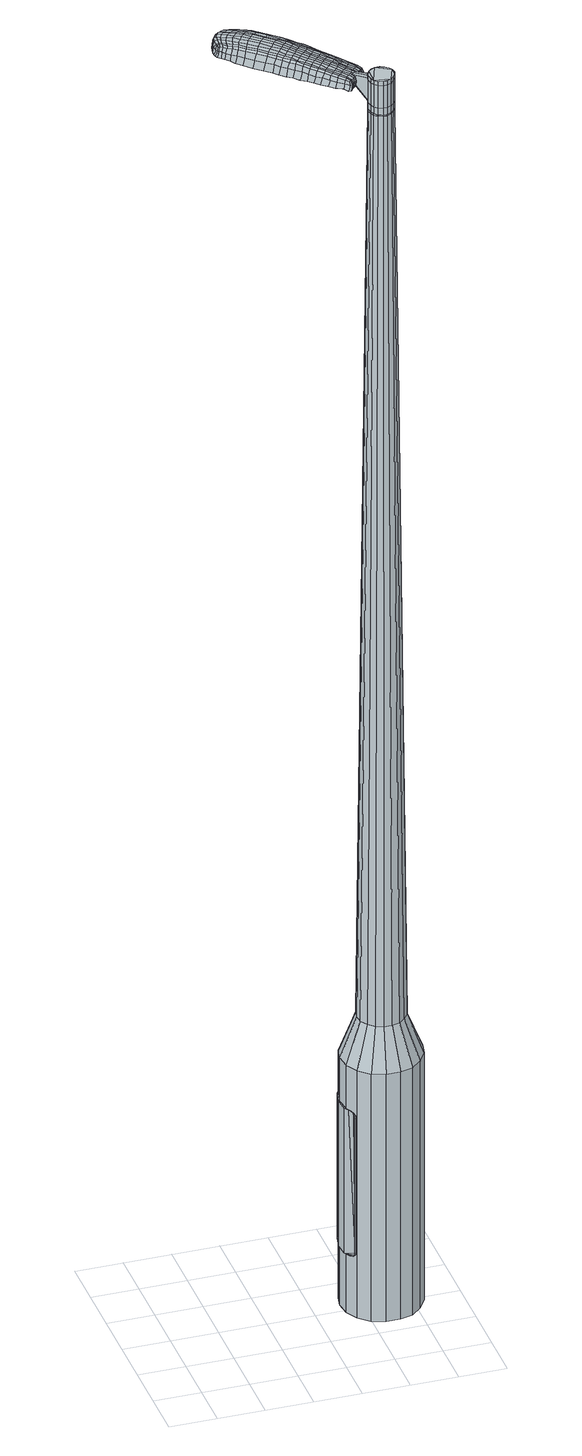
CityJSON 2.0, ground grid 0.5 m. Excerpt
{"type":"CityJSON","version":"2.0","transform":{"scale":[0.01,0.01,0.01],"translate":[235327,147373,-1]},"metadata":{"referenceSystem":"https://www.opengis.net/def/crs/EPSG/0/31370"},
"CityObjects":{
"object1":{"type":"GenericCityObject","attributes":{"cluster":463,"mean_distance_to_centroid":0.119,"new_centroid_x":235329.24,"new_centroid_y":147374.1,"mean_distance_to_camera":4.93,"H1":-142.21,"H2":-42.32,"Z_final":113.12,"cluster2":-1,"proj_x":235338.37,"proj_y":147379.17,"id_line":52619,"bearing_l":228.61,"distance":10.44,"orientation":"right","G_obj":138.61},"geometry":[{"type":"MultiSurface","lod":"2","boundaries":[[[0,1,2,3]],[[1,4,5,2]],[[4,6,7,5]],[[6,8,9,7]],[[8,10,11,9]],[[10,12,13,11]],[[12,14,15,13]],[[14,16,17,15]],[[16,18,19,17]],[[18,20,21,19]],[[20,22,23,21]],[[22,24,25,23]],[[24,26,27,25]],[[26,28,29,27]],[[28,30,31,29]],[[30,32,33,31]],[[32,34,35,33]],[[34,0,3,35]],[[36,37,38,39]],[[38,40,41,42]],[[41,43,42]],[[42,44,45,46]],[[45,47,46]],[[46,48,49,50]],[[49,51,50]],[[42,46,50,38]],[[50,52,39,38]],[[53,36,39]],[[2,5,7,35]],[[7,9,11,15]],[[11,13,15]],[[15,17,19,23]],[[19,21,23]],[[23,25,27,31]],[[27,29,31]],[[15,23,31,7]],[[31,33,35,7]],[[3,2,35]],[[1,0,54,55]],[[0,34,56,54]],[[34,32,57,56]],[[32,30,58,57]],[[30,28,59,58]],[[28,26,60,59]],[[26,24,61,60]],[[24,22,62,61]],[[22,20,63,62]],[[20,18,64,63]],[[18,16,65,64]],[[16,14,66,65]],[[14,12,67,66]],[[12,10,68,67]],[[10,8,69,68]],[[8,6,70,69]],[[6,4,71,70]],[[4,1,55,71]],[[55,54,72,73]],[[54,56,74,72]],[[56,57,75,74]],[[57,58,76,75]],[[58,59,77,76]],[[59,60,78,77]],[[60,61,79,78]],[[61,62,80,79]],[[62,63,81,80]],[[63,64,82,81]],[[64,65,83,82]],[[65,66,84,83]],[[66,67,85,84]],[[67,68,86,85]],[[68,69,87,86]],[[69,70,88,87]],[[70,71,89,88]],[[71,55,73,89]],[[90,91,92,73]],[[74,93,91,90]],[[75,94,93,74]],[[76,95,94,75]],[[77,96,95,76]],[[97,98,96,77]],[[99,100,98,97]],[[101,102,100,99]],[[103,104,102,101]],[[82,105,104,103]],[[106,107,105,82]],[[108,109,107,106]],[[110,111,109,108]],[[112,113,111,110]],[[114,115,113,112]],[[116,117,115,114]],[[118,119,117,116]],[[73,92,119,118]],[[120,121,122,123]],[[124,120,123,125]],[[126,124,125,127]],[[128,126,127,129]],[[130,128,129,131]],[[132,130,131,133]],[[134,132,133,135]],[[136,134,135,137]],[[138,136,137,139]],[[140,138,139,141]],[[142,140,141,143]],[[144,142,143,145]],[[146,144,145,147]],[[148,146,147,149]],[[150,148,149,151]],[[152,150,151,153]],[[72,90,73]],[[72,74,90]],[[78,97,77]],[[78,79,99,97]],[[79,80,101,99]],[[80,81,103,101]],[[81,82,103]],[[83,106,82]],[[83,84,108,106]],[[84,85,110,108]],[[85,86,112,110]],[[86,87,114,112]],[[87,88,116,114]],[[88,89,118,116]],[[89,73,118]],[[154,92,91]],[[155,119,92]],[[155,156,117,119]],[[156,157,115,117]],[[157,158,113,115]],[[158,159,111,113]],[[159,160,109,111]],[[160,161,107,109]],[[161,105,107]],[[162,104,105]],[[162,163,102,104]],[[163,164,100,102]],[[164,165,98,100]],[[165,96,98]],[[154,91,93]],[[39,52,152,166]],[[92,154,167,153]],[[53,39,166,121]],[[154,93,122,167]],[[36,53,121,120]],[[93,94,123,122]],[[37,36,120,124]],[[94,95,125,123]],[[38,37,124,126]],[[95,96,127,125]],[[40,38,126,128]],[[96,165,129,127]],[[41,40,128,130]],[[165,164,131,129]],[[43,41,130,132]],[[164,163,133,131]],[[42,43,132,134]],[[163,162,135,133]],[[44,42,134,136]],[[162,105,137,135]],[[45,44,136,138]],[[105,161,139,137]],[[47,45,138,140]],[[161,160,141,139]],[[46,47,140,142]],[[160,159,143,141]],[[48,46,142,144]],[[159,158,145,143]],[[49,48,144,146]],[[158,157,147,145]],[[51,49,146,148]],[[157,156,149,147]],[[50,51,148,150]],[[156,155,151,149]],[[52,50,150,152]],[[155,92,153,151]],[[152,153,168,169]],[[153,167,170,168]],[[167,122,171,170]],[[122,121,172,171]],[[121,166,173,172]],[[166,152,169,173]],[[174,175,176,177]],[[178,174,177,179]],[[174,178,180,181]],[[175,174,181,182]],[[183,184,185,186]],[[187,183,186,188]],[[183,187,189,190]],[[184,183,190,191]],[[192,193,194,195]],[[196,192,195,197]],[[192,196,198,199]],[[193,192,199,200]],[[201,202,203,204]],[[205,201,204,206]],[[201,205,207,208]],[[202,201,208,209]],[[210,211,212,213]],[[214,210,213,215]],[[210,214,216,217]],[[211,210,217,218]],[[219,220,221,222]],[[223,219,222,224]],[[219,223,225,226]],[[220,219,226,227]],[[228,229,230,231]],[[220,228,231,221]],[[228,220,227,232]],[[229,228,232,233]],[[234,235,236,237]],[[229,234,237,230]],[[234,229,233,238]],[[235,234,238,239]],[[240,178,179,241]],[[235,240,241,236]],[[240,235,239,242]],[[178,240,242,180]],[[243,244,245,246]],[[247,243,246,248]],[[243,247,249,250]],[[244,243,250,251]],[[252,253,254,255]],[[244,252,255,245]],[[252,244,251,256]],[[253,252,256,257]],[[258,259,260,261]],[[253,258,261,254]],[[258,253,257,262]],[[259,258,262,263]],[[264,265,266,267]],[[259,264,267,260]],[[264,259,263,268]],[[265,264,268,269]],[[270,175,182,271]],[[265,270,271,266]],[[270,265,269,272]],[[175,270,272,176]],[[273,274,275,276]],[[277,273,276,278]],[[273,277,279,280]],[[274,273,280,281]],[[282,283,284,285]],[[274,282,285,275]],[[282,274,281,286]],[[283,282,286,287]],[[288,289,290,291]],[[283,288,291,284]],[[288,283,287,292]],[[289,288,292,293]],[[294,187,188,295]],[[289,294,295,290]],[[294,289,293,296]],[[187,294,296,189]],[[297,298,299,300]],[[301,297,300,302]],[[297,301,303,304]],[[298,297,304,305]],[[306,307,308,309]],[[298,306,309,299]],[[306,298,305,310]],[[307,306,310,311]],[[312,313,314,315]],[[307,312,315,308]],[[312,307,311,316]],[[313,312,316,317]],[[318,319,320,321]],[[313,318,321,314]],[[318,313,317,322]],[[319,318,322,323]],[[324,184,191,325]],[[319,324,325,320]],[[324,319,323,326]],[[184,324,326,185]],[[327,213,212,328]],[[329,327,328,330]],[[327,329,331,332]],[[213,327,332,215]],[[333,329,330,334]],[[335,333,334,336]],[[333,335,337,338]],[[329,333,338,331]],[[339,335,336,340]],[[341,339,340,342]],[[339,341,343,344]],[[335,339,344,337]],[[345,341,342,346]],[[347,345,346,348]],[[345,347,349,350]],[[341,345,350,343]],[[351,347,348,352]],[[202,351,352,203]],[[351,202,209,353]],[[347,351,353,349]],[[354,355,200,199]],[[356,354,199,198]],[[354,356,357,358]],[[355,354,358,359]],[[360,361,359,358]],[[362,360,358,357]],[[360,362,363,364]],[[361,360,364,365]],[[366,367,365,364]],[[368,366,364,363]],[[366,368,369,370]],[[367,366,370,371]],[[372,373,371,370]],[[374,372,370,369]],[[372,374,207,205]],[[373,372,205,206]],[[375,376,377,378]],[[277,375,378,279]],[[375,277,278,379]],[[376,375,379,380]],[[381,196,197,382]],[[376,381,382,377]],[[381,376,380,383]],[[196,381,383,198]],[[384,385,386,387]],[[223,384,387,225]],[[384,223,224,388]],[[385,384,388,389]],[[390,391,392,393]],[[385,390,393,386]],[[390,385,389,394]],[[391,390,394,395]],[[396,193,200,397]],[[391,396,397,392]],[[396,391,395,398]],[[193,396,398,194]],[[399,400,401,402]],[[181,399,402,182]],[[399,181,180,403]],[[400,399,403,404]],[[405,406,407,408]],[[400,405,408,401]],[[405,400,404,409]],[[406,405,409,410]],[[411,204,203,412]],[[406,411,412,407]],[[411,406,410,413]],[[204,411,413,206]],[[414,415,416,417]],[[186,414,417,188]],[[414,186,185,418]],[[415,414,418,419]],[[420,208,207,421]],[[415,420,421,416]],[[420,415,419,422]],[[208,420,422,209]],[[423,424,425,426]],[[301,423,426,303]],[[423,301,302,427]],[[424,423,427,428]],[[429,214,215,430]],[[424,429,430,425]],[[429,424,428,431]],[[214,429,431,216]],[[432,433,434,435]],[[247,432,435,249]],[[432,247,248,436]],[[433,432,436,437]],[[438,439,440,441]],[[433,438,441,434]],[[438,433,437,442]],[[439,438,442,443]],[[444,211,218,445]],[[439,444,445,440]],[[444,439,443,446]],[[211,444,446,212]],[[447,448,437,436]],[[246,447,436,248]],[[447,246,245,449]],[[448,447,449,450]],[[451,452,443,442]],[[448,451,442,437]],[[451,448,450,453]],[[452,451,453,454]],[[455,328,212,446]],[[452,455,446,443]],[[455,452,454,456]],[[328,455,456,330]],[[457,458,459,460]],[[304,457,460,305]],[[457,304,303,426]],[[458,457,426,425]],[[461,332,331,462]],[[458,461,462,459]],[[461,458,425,430]],[[332,461,430,215]],[[463,464,450,449]],[[255,463,449,245]],[[463,255,254,465]],[[464,463,465,466]],[[467,468,454,453]],[[464,467,453,450]],[[467,464,466,469]],[[468,467,469,470]],[[471,334,330,456]],[[468,471,456,454]],[[471,468,470,472]],[[334,471,472,336]],[[473,474,475,476]],[[310,473,476,311]],[[473,310,305,460]],[[474,473,460,459]],[[477,338,337,478]],[[474,477,478,475]],[[477,474,459,462]],[[338,477,462,331]],[[479,480,466,465]],[[261,479,465,254]],[[479,261,260,481]],[[480,479,481,482]],[[483,484,470,469]],[[480,483,469,466]],[[483,480,482,485]],[[484,483,485,486]],[[487,340,336,472]],[[484,487,472,470]],[[487,484,486,488]],[[340,487,488,342]],[[489,490,491,492]],[[316,489,492,317]],[[489,316,311,476]],[[490,489,476,475]],[[493,344,343,494]],[[490,493,494,491]],[[493,490,475,478]],[[344,493,478,337]],[[495,496,482,481]],[[267,495,481,260]],[[495,267,266,497]],[[496,495,497,498]],[[499,500,486,485]],[[496,499,485,482]],[[499,496,498,501]],[[500,499,501,502]],[[503,346,342,488]],[[500,503,488,486]],[[503,500,502,504]],[[346,503,504,348]],[[505,506,507,508]],[[322,505,508,323]],[[505,322,317,492]],[[506,505,492,491]],[[509,350,349,510]],[[506,509,510,507]],[[509,506,491,494]],[[350,509,494,343]],[[511,512,498,497]],[[271,511,497,266]],[[511,271,182,402]],[[512,511,402,401]],[[513,514,502,501]],[[512,513,501,498]],[[513,512,401,408]],[[514,513,408,407]],[[515,352,348,504]],[[514,515,504,502]],[[515,514,407,412]],[[352,515,412,203]],[[516,517,419,418]],[[326,516,418,185]],[[516,326,323,508]],[[517,516,508,507]],[[518,353,209,422]],[[517,518,422,419]],[[518,517,507,510]],[[353,518,510,349]],[[519,520,380,379]],[[276,519,379,278]],[[519,276,275,521]],[[520,519,521,522]],[[523,356,198,383]],[[520,523,383,380]],[[523,520,522,524]],[[356,523,524,357]],[[525,526,527,528]],[[226,525,528,227]],[[525,226,225,387]],[[526,525,387,386]],[[529,530,531,532]],[[526,529,532,527]],[[529,526,386,393]],[[530,529,393,392]],[[533,355,359,534]],[[530,533,534,531]],[[533,530,392,397]],[[355,533,397,200]],[[535,536,522,521]],[[285,535,521,275]],[[535,285,284,537]],[[536,535,537,538]],[[539,362,357,524]],[[536,539,524,522]],[[539,536,538,540]],[[362,539,540,363]],[[541,542,543,544]],[[232,541,544,233]],[[541,232,227,528]],[[542,541,528,527]],[[545,546,547,548]],[[542,545,548,543]],[[545,542,527,532]],[[546,545,532,531]],[[549,361,365,550]],[[546,549,550,547]],[[549,546,531,534]],[[361,549,534,359]],[[551,552,538,537]],[[291,551,537,284]],[[551,291,290,553]],[[552,551,553,554]],[[555,368,363,540]],[[552,555,540,538]],[[555,552,554,556]],[[368,555,556,369]],[[557,558,559,560]],[[238,557,560,239]],[[557,238,233,544]],[[558,557,544,543]],[[561,562,563,564]],[[558,561,564,559]],[[561,558,543,548]],[[562,561,548,547]],[[565,367,371,566]],[[562,565,566,563]],[[565,562,547,550]],[[367,565,550,365]],[[567,568,554,553]],[[295,567,553,290]],[[567,295,188,417]],[[568,567,417,416]],[[569,374,369,556]],[[568,569,556,554]],[[569,568,416,421]],[[374,569,421,207]],[[570,571,404,403]],[[242,570,403,180]],[[570,242,239,560]],[[571,570,560,559]],[[572,573,410,409]],[[571,572,409,404]],[[572,571,559,564]],[[573,572,564,563]],[[574,373,206,413]],[[573,574,413,410]],[[574,573,563,566]],[[373,574,566,371]],[[575,576,577,578]],[[578,577,579,580]],[[581,579,577,582]],[[582,577,576,583]],[[584,585,586,587]],[[587,586,588,589]],[[590,588,586,591]],[[591,586,585,592]],[[593,594,595,596]],[[596,595,597,598]],[[599,597,595,600]],[[600,595,594,601]],[[602,603,604,605]],[[605,604,606,607]],[[608,606,604,609]],[[609,604,603,610]],[[611,612,613,614]],[[614,613,615,616]],[[617,615,613,618]],[[618,613,612,619]],[[620,621,622,623]],[[623,622,624,625]],[[626,624,622,627]],[[627,622,621,628]],[[629,630,631,632]],[[632,631,621,620]],[[628,621,631,633]],[[633,631,630,634]],[[635,636,637,638]],[[638,637,630,629]],[[634,630,637,639]],[[639,637,636,640]],[[580,579,641,642]],[[642,641,636,635]],[[640,636,641,643]],[[643,641,579,581]],[[644,645,646,647]],[[647,646,648,649]],[[650,648,646,651]],[[651,646,645,652]],[[653,654,655,656]],[[656,655,645,644]],[[652,645,655,657]],[[657,655,654,658]],[[659,660,661,662]],[[662,661,654,653]],[[658,654,661,663]],[[663,661,660,664]],[[665,666,667,668]],[[668,667,660,659]],[[664,660,667,669]],[[669,667,666,670]],[[583,576,671,672]],[[672,671,666,665]],[[670,666,671,673]],[[673,671,576,575]],[[674,675,676,677]],[[677,676,678,679]],[[680,678,676,681]],[[681,676,675,682]],[[683,684,685,686]],[[686,685,675,674]],[[682,675,685,687]],[[687,685,684,688]],[[689,690,691,692]],[[692,691,684,683]],[[688,684,691,693]],[[693,691,690,694]],[[589,588,695,696]],[[696,695,690,689]],[[694,690,695,697]],[[697,695,588,590]],[[698,699,700,701]],[[701,700,702,703]],[[704,702,700,705]],[[705,700,699,706]],[[707,708,709,710]],[[710,709,699,698]],[[706,699,709,711]],[[711,709,708,712]],[[713,714,715,716]],[[716,715,708,707]],[[712,708,715,717]],[[717,715,714,718]],[[719,720,721,722]],[[722,721,714,713]],[[718,714,721,723]],[[723,721,720,724]],[[592,585,725,726]],[[726,725,720,719]],[[724,720,725,727]],[[727,725,585,584]],[[611,614,728,729]],[[729,728,730,731]],[[732,730,728,733]],[[733,728,614,616]],[[731,730,734,735]],[[735,734,736,737]],[[738,736,734,739]],[[739,734,730,732]],[[737,736,740,741]],[[741,740,742,743]],[[744,742,740,745]],[[745,740,736,738]],[[743,742,746,747]],[[747,746,748,749]],[[750,748,746,751]],[[751,746,742,744]],[[749,748,752,753]],[[753,752,603,602]],[[610,603,752,754]],[[754,752,748,750]],[[601,755,756,600]],[[600,756,757,599]],[[758,757,756,759]],[[759,756,755,760]],[[760,761,762,759]],[[759,762,763,758]],[[764,763,762,765]],[[765,762,761,766]],[[766,767,768,765]],[[765,768,769,764]],[[770,769,768,771]],[[771,768,767,772]],[[772,773,774,771]],[[771,774,775,770]],[[608,775,774,606]],[[606,774,773,607]],[[776,777,778,779]],[[779,778,678,680]],[[679,678,778,780]],[[780,778,777,781]],[[598,597,782,783]],[[783,782,777,776]],[[781,777,782,784]],[[784,782,597,599]],[[785,786,787,788]],[[788,787,624,626]],[[625,624,787,789]],[[789,787,786,790]],[[791,792,793,794]],[[794,793,786,785]],[[790,786,793,795]],[[795,793,792,796]],[[601,594,797,798]],[[798,797,792,791]],[[796,792,797,799]],[[799,797,594,593]],[[800,801,802,803]],[[803,802,582,583]],[[581,582,802,804]],[[804,802,801,805]],[[806,807,808,809]],[[809,808,801,800]],[[805,801,808,810]],[[810,808,807,811]],[[602,605,812,813]],[[813,812,807,806]],[[811,807,812,814]],[[814,812,605,607]],[[815,816,817,818]],[[818,817,587,589]],[[584,587,817,819]],[[819,817,816,820]],[[608,609,821,822]],[[822,821,816,815]],[[820,816,821,823]],[[823,821,609,610]],[[824,825,826,827]],[[827,826,702,704]],[[703,702,826,828]],[[828,826,825,829]],[[616,615,830,831]],[[831,830,825,824]],[[829,825,830,832]],[[832,830,615,617]],[[833,648,834]],[[834,648,650]],[[649,648,835]],[[648,833,835]],[[836,837,838,839]],[[839,838,833,834]],[[835,833,838,840]],[[840,838,837,841]],[[619,612,842,843]],[[843,842,837,836]],[[841,837,842,844]],[[844,842,612,611]],[[845,846,835]],[[835,846,647,649]],[[644,647,846,847]],[[847,846,845,848]],[[841,849,850,840]],[[840,850,845,835]],[[848,845,850,851]],[[851,850,849,852]],[[611,729,853,844]],[[844,853,849,841]],[[852,849,853,854]],[[854,853,729,731]],[[855,856,857,858]],[[858,857,705,706]],[[704,705,857,827]],[[827,857,856,824]],[[732,733,859,860]],[[860,859,856,855]],[[824,856,859,831]],[[831,859,733,616]],[[848,861,862,847]],[[847,862,656,644]],[[653,656,862,863]],[[863,862,861,864]],[[852,865,866,851]],[[851,866,861,848]],[[864,861,866,867]],[[867,866,865,868]],[[731,735,869,854]],[[854,869,865,852]],[[868,865,869,870]],[[870,869,735,737]],[[871,872,873,874]],[[874,873,711,712]],[[706,711,873,858]],[[858,873,872,855]],[[738,739,875,876]],[[876,875,872,871]],[[855,872,875,860]],[[860,875,739,732]],[[864,877,878,863]],[[863,878,662,653]],[[659,662,878,879]],[[878,877,879]],[[868,880,881,867]],[[867,881,877,864]],[[879,877,881,882]],[[882,881,880,883]],[[737,741,884,870]],[[870,884,880,868]],[[883,880,884,885]],[[885,884,741,743]],[[886,887,888,889]],[[889,888,717,718]],[[712,717,888,874]],[[874,888,887,871]],[[744,745,890,891]],[[891,890,887,886]],[[871,887,890,876]],[[876,890,745,738]],[[892,893,879]],[[879,893,668,659]],[[665,668,893,894]],[[894,893,892,895]],[[883,896,897,882]],[[882,897,892,879]],[[895,892,897,898]],[[898,897,896,899]],[[743,747,900,885]],[[885,900,896,883]],[[899,896,900,901]],[[901,900,747,749]],[[902,903,904,905]],[[905,904,723,724]],[[718,723,904,889]],[[889,904,903,886]],[[750,751,906,907]],[[907,906,903,902]],[[886,903,906,891]],[[891,906,751,744]],[[895,908,909,894]],[[894,909,672,665]],[[583,672,909,803]],[[803,909,908,800]],[[899,910,911,898]],[[898,911,908,895]],[[800,908,911,809]],[[809,911,910,806]],[[749,753,912,901]],[[901,912,910,899]],[[806,910,912,813]],[[813,912,753,602]],[[820,913,914,819]],[[819,914,727,584]],[[724,727,914,905]],[[905,914,913,902]],[[610,754,915,823]],[[823,915,913,820]],[[902,913,915,907]],[[907,915,754,750]],[[781,916,917,780]],[[780,917,677,679]],[[674,677,917,918]],[[918,917,916,919]],[[599,757,920,784]],[[784,920,916,781]],[[919,916,920,921]],[[921,920,757,758]],[[922,923,924,925]],[[925,924,627,628]],[[626,627,924,788]],[[788,924,923,785]],[[926,927,928,929]],[[929,928,923,922]],[[785,923,928,794]],[[794,928,927,791]],[[760,755,930,931]],[[931,930,927,926]],[[791,927,930,798]],[[798,930,755,601]],[[919,932,933,918]],[[918,933,686,674]],[[683,686,933,934]],[[934,933,932,935]],[[758,763,936,921]],[[921,936,932,919]],[[935,932,936,937]],[[937,936,763,764]],[[938,939,940,941]],[[941,940,633,634]],[[628,633,940,925]],[[925,940,939,922]],[[942,943,944,945]],[[945,944,939,938]],[[922,939,944,929]],[[929,944,943,926]],[[766,761,946,947]],[[947,946,943,942]],[[926,943,946,931]],[[931,946,761,760]],[[935,948,949,934]],[[934,949,692,683]],[[689,692,949,950]],[[950,949,948,951]],[[764,769,952,937]],[[937,952,948,935]],[[951,948,952,953]],[[953,952,769,770]],[[954,955,956,957]],[[957,956,639,640]],[[634,639,956,941]],[[941,956,955,938]],[[958,959,960,961]],[[961,960,955,954]],[[938,955,960,945]],[[945,960,959,942]],[[772,767,962,963]],[[963,962,959,958]],[[942,959,962,947]],[[947,962,767,766]],[[951,964,965,950]],[[950,965,696,689]],[[589,696,965,818]],[[818,965,964,815]],[[770,775,966,953]],[[953,966,964,951]],[[815,964,966,822]],[[822,966,775,608]],[[805,967,968,804]],[[804,968,643,581]],[[640,643,968,957]],[[957,968,967,954]],[[811,969,970,810]],[[810,970,967,805]],[[954,967,970,961]],[[961,970,969,958]],[[607,773,971,814]],[[814,971,969,811]],[[958,969,971,963]],[[963,971,773,772]],[[575,578,177,176]],[[578,580,179,177]],[[590,591,190,189]],[[591,592,191,190]],[[593,596,195,194]],[[596,598,197,195]],[[617,618,217,216]],[[618,619,218,217]],[[620,623,222,221]],[[623,625,224,222]],[[629,632,231,230]],[[632,620,221,231]],[[635,638,237,236]],[[638,629,230,237]],[[580,642,241,179]],[[642,635,236,241]],[[650,651,250,249]],[[651,652,251,250]],[[652,657,256,251]],[[657,658,257,256]],[[658,663,262,257]],[[663,664,263,262]],[[664,669,268,263]],[[669,670,269,268]],[[670,673,272,269]],[[673,575,176,272]],[[680,681,280,279]],[[681,682,281,280]],[[682,687,286,281]],[[687,688,287,286]],[[688,693,292,287]],[[693,694,293,292]],[[694,697,296,293]],[[697,590,189,296]],[[698,701,300,299]],[[701,703,302,300]],[[707,710,309,308]],[[710,698,299,309]],[[713,716,315,314]],[[716,707,308,315]],[[719,722,321,320]],[[722,713,314,321]],[[592,726,325,191]],[[726,719,320,325]],[[776,779,378,377]],[[779,680,279,378]],[[598,783,382,197]],[[783,776,377,382]],[[625,789,388,224]],[[789,790,389,388]],[[790,795,394,389]],[[795,796,395,394]],[[796,799,398,395]],[[799,593,194,398]],[[703,828,427,302]],[[828,829,428,427]],[[829,832,431,428]],[[832,617,216,431]],[[834,435,434]],[[834,650,249,435]],[[836,839,441,440]],[[839,834,434,441]],[[619,843,445,218]],[[843,836,440,445]],[[972,973,974,975]],[[976,977,975,974]],[[978,979,980,981]],[[982,983,984,985]],[[973,986,987,974]],[[988,976,974,987]],[[989,978,981,990]],[[991,992,983,982]],[[986,993,994,987]],[[994,995,988,987]],[[996,989,990,997]],[[998,992,991,999]],[[993,1000,1001,994]],[[1001,1002,995,994]],[[1003,996,997,1004]],[[1005,998,999,1006]],[[1007,1008,1009,1010]],[[1011,1012,1008,1007]],[[1011,1013,1014,1012]],[[1013,1015,1016,1014]],[[1017,1018,1019,1020]],[[1021,1022,1018,1017]],[[1023,1024,1022,1021]],[[1025,1024,1023]],[[1020,1009,1008,1017]],[[1017,1008,1012,1021]],[[1012,1014,1023,1021]],[[1014,1016,1025,1023]],[[981,980,977,976]],[[990,981,976,988]],[[995,997,990,988]],[[1002,1004,997,995]],[[982,985,979,978]],[[991,982,978,989]],[[999,991,989,996]],[[1006,999,996,1003]],[[983,1007,1010,984]],[[992,1011,1007,983]],[[1013,1011,992,998]],[[1015,1013,998,1005]],[[1026,1027,1028,1029]],[[1028,1030,1031,1032]],[[1028,1032,1033,1034]],[[1028,1034,1029]],[[1035,1026,1029,1036]],[[1037,1036,1029,1038]],[[1039,1038,1029]],[[1040,1028,1027,1041]],[[1042,1040,1041,1043]],[[1044,1042,1043,1045]],[[1046,1044,1045,1047]],[[1048,1046,1047,1049]],[[1049,1050,1051,1052]],[[1049,1052,1053,1054]],[[1049,1054,1055,1056]],[[1055,1057,1058,1059]],[[1055,1059,1060,1061]],[[1055,1061,1056]],[[1049,1056,1048]],[[1062,1063,1027,1026]],[[1064,1065,1030,1028]],[[1066,1067,1039,1029]],[[1063,1068,1041,1027]],[[1069,1064,1028,1040]],[[1068,1070,1043,1041]],[[1071,1069,1040,1042]],[[1070,1072,1045,1043]],[[1073,1071,1042,1044]],[[1072,1074,1047,1045]],[[1075,1073,1044,1046]],[[1074,1076,1049,1047]],[[1077,1075,1046,1048]],[[1076,1078,1050,1049]],[[1079,1080,1057,1055]],[[1081,1077,1048,1056]],[[1051,1050,1078,1082]],[[1052,1051,1082,1083]],[[1053,1052,1083,1084]],[[1054,1053,1084,1085]],[[1055,1054,1085,1079]],[[1086,1062,1026,1035]],[[1087,1086,1035,1036]],[[1088,1087,1036,1037]],[[1089,1088,1037,1038]],[[1067,1089,1038,1039]],[[1031,1030,1065,1090]],[[1058,1057,1080,1091]],[[1032,1031,1090,1092]],[[1033,1032,1092,1093]],[[1034,1033,1093,1094]],[[1029,1034,1094,1066]],[[1059,1058,1091,1095]],[[1060,1059,1095,1096]],[[1061,1060,1096,1097]],[[1056,1061,1097,1081]]]}]}
},
"vertices":[
[190,137,384],[201,147,384],[201,147,96],[190,137,96],[215,151,384],[215,151,96],[230,151,384],[230,151,96],[243,146,384],[243,146,96],[254,136,384],[254,136,96],[261,123,384],[261,123,96],[264,108,384],[264,108,96],[261,94,384],[261,94,96],[253,82,384],[253,82,96],[242,72,384],[242,72,96],[228,68,384],[228,68,96],[213,68,384],[213,68,96],[199,73,384],[199,73,96],[188,83,384],[188,83,96],[181,96,384],[181,96,96],[179,111,384],[179,111,96],[182,125,384],[182,125,96],[208,110,1524],[209,105,1524],[211,101,1524],[211,118,1524],[214,98,1524],[219,96,1524],[228,98,1524],[223,96,1524],[231,101,1524],[234,105,1524],[234,114,1524],[235,109,1524],[232,118,1524],[228,121,1524],[219,123,1524],[224,123,1524],[215,121,1524],[209,114,1524],[202,126,429],[209,132,429],[198,119,429],[196,110,429],[197,101,429],[202,94,429],[208,88,429],[216,85,429],[225,85,429],[233,87,429],[240,93,429],[245,100,429],[246,109,429],[245,118,429],[241,125,429],[234,131,429],[226,134,429],[218,134,429],[211,118,1483],[215,121,1483],[209,114,1483],[208,110,1483],[209,105,1483],[211,101,1483],[214,98,1483],[219,96,1483],[223,96,1483],[228,98,1483],[231,101,1483],[234,105,1483],[235,109,1483],[234,114,1483],[232,118,1483],[228,121,1483],[224,123,1483],[219,123,1483],[212,118,1483],[212,118,1485],[215,121,1485],[209,114,1485],[208,110,1485],[209,105,1485],[211,101,1485],[215,99,1483],[215,99,1485],[219,97,1483],[219,97,1485],[223,97,1483],[223,97,1485],[227,98,1483],[227,98,1485],[231,101,1485],[233,105,1483],[233,105,1485],[234,109,1483],[234,109,1485],[233,114,1483],[233,114,1485],[231,118,1483],[231,118,1485],[228,120,1483],[228,120,1485],[224,122,1483],[224,122,1485],[219,122,1483],[219,122,1485],[208,110,1519],[209,114,1519],[209,114,1493],[208,110,1493],[209,105,1519],[209,105,1493],[211,101,1519],[211,101,1493],[214,98,1519],[214,98,1493],[219,96,1519],[219,96,1493],[223,96,1519],[223,96,1493],[228,98,1519],[228,98,1493],[231,101,1519],[231,101,1493],[234,105,1519],[234,105,1493],[235,109,1519],[235,109,1493],[234,114,1519],[234,114,1493],[232,118,1519],[232,118,1493],[228,121,1519],[228,121,1493],[224,123,1519],[224,123,1493],[219,123,1519],[219,123,1493],[215,121,1519],[215,121,1493],[211,118,1485],[219,123,1485],[224,123,1485],[228,121,1485],[232,118,1485],[234,114,1485],[235,109,1485],[234,105,1485],[228,98,1485],[223,96,1485],[219,96,1485],[214,98,1485],[211,118,1519],[211,118,1493],[199,133,1513],[199,133,1518],[197,131,1513],[195,128,1513],[195,128,1518],[197,131,1518],[155,194,1519],[160,189,1518],[160,191,1509],[155,196,1510],[148,200,1519],[148,202,1510],[148,199,1526],[154,193,1525],[159,188,1525],[129,166,1519],[134,161,1518],[136,162,1525],[131,166,1525],[122,171,1519],[124,172,1526],[120,171,1510],[127,165,1510],[132,161,1509],[85,227,1519],[88,230,1519],[87,231,1513],[85,228,1513],[84,224,1519],[83,224,1513],[85,223,1524],[87,226,1524],[89,229,1524],[141,178,1530],[147,174,1529],[149,176,1529],[143,181,1530],[134,184,1531],[136,187,1531],[132,181,1530],[139,176,1530],[144,171,1529],[202,125,1512],[204,127,1512],[203,128,1517],[201,126,1517],[200,123,1512],[199,124,1517],[199,123,1506],[201,126,1506],[203,128,1506],[109,233,1519],[112,231,1519],[112,232,1512],[109,234,1512],[107,234,1518],[107,235,1512],[107,233,1522],[109,231,1523],[111,230,1524],[116,228,1519],[120,225,1519],[121,226,1512],[116,230,1512],[115,227,1524],[120,223,1525],[125,221,1519],[131,216,1519],[131,218,1511],[125,223,1511],[125,219,1526],[131,214,1526],[140,208,1519],[140,210,1510],[139,206,1526],[207,143,1513],[202,148,1513],[201,146,1518],[207,141,1517],[211,138,1512],[210,138,1516],[211,140,1506],[207,144,1507],[202,149,1507],[196,153,1514],[191,158,1515],[191,157,1520],[196,152,1519],[196,155,1507],[191,160,1507],[186,164,1515],[181,169,1516],[180,167,1522],[186,162,1521],[186,166,1508],[181,171,1508],[175,174,1517],[170,179,1517],[170,178,1524],[175,172,1523],[175,176,1508],[170,181,1509],[165,184,1518],[165,183,1524],[165,186,1509],[85,206,1519],[87,204,1519],[88,204,1524],[86,207,1523],[84,208,1518],[85,209,1522],[82,208,1512],[83,206,1512],[86,203,1512],[90,200,1519],[94,196,1519],[96,197,1525],[92,201,1524],[89,200,1512],[93,196,1512],[99,192,1519],[105,186,1519],[106,187,1526],[100,192,1526],[97,192,1511],[103,186,1511],[113,179,1519],[115,179,1526],[111,179,1510],[187,120,1513],[181,125,1513],[179,124,1507],[186,120,1507],[192,117,1512],[190,116,1506],[191,118,1516],[188,120,1517],[182,125,1518],[175,129,1514],[169,134,1515],[167,134,1507],[173,129,1507],[176,130,1519],[171,134,1520],[163,138,1515],[157,143,1516],[156,143,1508],[161,138,1508],[165,139,1521],[159,143,1522],[152,148,1517],[146,152,1517],[144,152,1509],[150,147,1508],[153,148,1523],[147,153,1524],[140,157,1518],[138,156,1509],[142,157,1524],[197,130,1519],[199,132,1519],[191,135,1520],[193,136,1520],[189,132,1520],[195,127,1519],[186,139,1522],[187,141,1522],[180,144,1523],[182,146,1523],[178,142,1523],[184,137,1521],[174,149,1524],[176,151,1524],[169,154,1525],[171,156,1525],[167,152,1525],[172,147,1524],[163,159,1526],[165,161,1526],[158,164,1527],[160,166,1527],[155,161,1527],[161,156,1526],[152,169,1528],[154,171,1528],[150,166,1528],[89,224,1527],[91,227,1527],[87,221,1526],[90,218,1527],[92,221,1528],[95,224,1528],[97,217,1529],[100,220,1529],[95,214,1528],[100,209,1530],[102,212,1530],[105,215,1530],[108,207,1531],[111,210,1531],[106,204,1530],[112,198,1531],[115,201,1531],[117,204,1531],[124,193,1531],[127,196,1531],[122,190,1531],[83,210,1518],[82,214,1519],[81,214,1513],[81,210,1513],[84,210,1523],[84,213,1523],[83,218,1519],[82,219,1513],[84,218,1524],[105,234,1518],[102,235,1518],[103,233,1523],[105,233,1523],[105,236,1513],[102,236,1513],[98,234,1519],[94,234,1519],[96,233,1524],[99,233,1523],[98,235,1513],[94,235,1513],[91,232,1519],[92,231,1524],[90,233,1513],[153,191,1528],[152,190,1528],[157,185,1528],[159,186,1527],[147,197,1528],[146,196,1529],[150,188,1529],[148,186,1530],[153,181,1529],[155,183,1528],[144,194,1529],[141,192,1530],[146,183,1530],[151,178,1529],[139,189,1531],[132,167,1528],[133,169,1529],[126,175,1529],[125,173,1528],[137,163,1527],[139,164,1528],[136,172,1529],[129,178,1530],[141,167,1528],[194,116,1512],[195,118,1512],[194,119,1517],[193,117,1517],[193,116,1506],[194,118,1506],[197,120,1512],[197,121,1517],[196,120,1506],[212,136,1512],[210,135,1512],[210,136,1506],[211,137,1506],[210,137,1517],[209,135,1517],[209,133,1512],[207,131,1512],[207,132,1506],[209,134,1506],[208,134,1517],[206,132,1517],[205,129,1512],[205,130,1506],[204,130,1517],[206,140,1519],[205,139,1519],[201,145,1520],[200,144,1520],[204,137,1519],[202,135,1519],[198,142,1520],[196,140,1520],[200,133,1519],[195,138,1520],[189,121,1519],[190,122,1519],[185,127,1520],[183,126,1520],[193,125,1519],[187,130,1520],[195,151,1521],[194,149,1521],[190,156,1522],[189,154,1522],[193,147,1521],[191,145,1521],[187,153,1522],[186,151,1523],[189,143,1522],[184,148,1523],[178,130,1521],[179,132,1521],[173,137,1522],[172,135,1522],[181,134,1521],[175,139,1522],[185,161,1523],[184,160,1523],[179,166,1524],[178,165,1524],[182,158,1523],[180,156,1524],[177,163,1525],[175,161,1525],[178,153,1524],[173,158,1525],[166,140,1523],[167,141,1523],[162,146,1524],[160,144,1524],[170,144,1524],[164,149,1525],[174,171,1525],[173,170,1525],[169,176,1526],[168,175,1526],[171,168,1526],[169,166,1526],[166,173,1527],[164,171,1527],[167,163,1526],[162,168,1527],[154,149,1525],[156,151,1525],[150,155,1526],[149,154,1526],[158,153,1526],[153,158,1527],[164,181,1527],[162,180,1527],[161,178,1527],[158,176,1528],[156,173,1528],[143,158,1527],[145,160,1527],[147,163,1528],[86,209,1525],[86,211,1525],[88,206,1526],[88,209,1526],[86,216,1526],[89,213,1527],[107,231,1525],[104,232,1525],[107,229,1526],[110,229,1525],[101,231,1525],[98,231,1526],[101,228,1527],[104,229,1526],[94,229,1526],[98,226,1527],[92,202,1526],[92,205,1527],[96,198,1527],[97,200,1528],[93,209,1528],[98,204,1529],[114,226,1526],[112,226,1527],[117,222,1528],[119,223,1527],[109,225,1527],[106,224,1528],[111,220,1529],[114,221,1528],[102,222,1528],[108,217,1530],[101,194,1528],[102,196,1529],[107,188,1528],[108,190,1529],[103,200,1529],[110,194,1530],[123,219,1528],[122,218,1528],[128,212,1529],[130,213,1528],[119,217,1529],[116,215,1530],[123,209,1530],[125,211,1530],[113,213,1530],[120,207,1531],[116,180,1529],[117,183,1529],[119,186,1530],[138,205,1528],[137,204,1529],[134,203,1530],[132,200,1530],[129,198,1531],[158,190,1509],[158,188,1518],[153,193,1518],[153,195,1509],[147,199,1519],[147,201,1510],[147,197,1525],[153,191,1525],[158,186,1525],[137,163,1525],[136,163,1518],[130,167,1518],[132,168,1525],[124,173,1519],[125,173,1525],[122,172,1510],[128,167,1509],[134,162,1509],[89,229,1513],[89,228,1519],[87,226,1519],[87,227,1513],[86,223,1519],[85,223,1513],[87,222,1524],[88,225,1524],[91,227,1524],[148,176,1528],[146,174,1528],[141,179,1529],[143,181,1529],[134,185,1529],[136,187,1529],[132,182,1529],[139,176,1529],[144,171,1528],[201,129,1516],[202,129,1512],[200,127,1512],[199,127,1516],[198,124,1512],[198,125,1516],[197,125,1506],[199,127,1506],[201,129,1506],[111,231,1512],[111,229,1519],[108,231,1518],[109,232,1512],[106,232,1518],[107,233,1512],[106,231,1522],[108,230,1523],[110,228,1523],[119,225,1512],[119,223,1519],[115,226,1519],[115,228,1512],[114,225,1524],[119,222,1525],[130,216,1511],[130,214,1519],[124,219,1519],[124,221,1511],[123,218,1525],[129,213,1526],[138,207,1519],[138,209,1510],[138,205,1526],[200,145,1518],[200,146,1513],[206,141,1513],[205,140,1517],[209,137,1512],[208,137,1515],[209,139,1506],[206,143,1506],[200,148,1507],[189,156,1520],[190,157,1514],[195,152,1514],[195,150,1519],[195,153,1507],[190,159,1507],[179,166,1522],[179,168,1516],[184,162,1515],[184,161,1521],[184,164,1508],[179,169,1508],[168,176,1523],[169,178,1517],[174,173,1516],[174,171,1522],[174,175,1508],[169,180,1508],[163,183,1517],[163,181,1524],[163,185,1509],[90,206,1523],[89,205,1519],[87,207,1518],[88,208,1523],[85,209,1518],[86,209,1522],[84,209,1512],[85,207,1512],[87,205,1512],[97,198,1525],[96,197,1519],[92,201,1519],[93,202,1524],[90,201,1512],[94,197,1512],[107,188,1526],[106,188,1519],[100,193,1519],[102,194,1525],[98,193,1511],[104,188,1511],[115,180,1519],[116,181,1526],[113,180,1510],[181,126,1507],[182,126,1513],[188,122,1513],[187,121,1506],[192,119,1512],[191,118,1506],[192,120,1515],[189,122,1517],[183,127,1518],[169,135,1507],[170,135,1514],[176,131,1514],[175,131,1507],[177,131,1519],[172,136,1520],[157,144,1508],[159,145,1516],[164,140,1515],[163,140,1508],[166,140,1521],[160,145,1522],[145,153,1508],[147,154,1517],[153,149,1516],[151,149,1508],[154,150,1522],[149,154,1523],[141,158,1517],[139,158,1509],[143,159,1524],[196,130,1518],[198,132,1518],[191,135,1519],[193,137,1519],[189,133,1519],[194,128,1518],[185,140,1520],[187,142,1520],[180,145,1521],[181,147,1521],[178,142,1521],[183,138,1520],[174,150,1523],[176,152,1523],[168,155,1524],[170,157,1524],[166,152,1524],[172,147,1523],[163,159,1525],[165,162,1525],[157,164,1526],[159,166,1526],[155,162,1526],[161,157,1525],[152,169,1527],[154,171,1527],[150,167,1527],[92,226,1526],[90,224,1526],[88,220,1525],[91,218,1526],[93,221,1526],[95,223,1526],[100,219,1528],[98,217,1528],[96,213,1527],[101,209,1528],[103,212,1529],[105,215,1529],[111,210,1530],[108,207,1530],[106,204,1529],[113,198,1530],[115,201,1530],[117,204,1530],[127,195,1530],[125,193,1530],[122,190,1530],[83,213,1513],[84,213,1518],[85,211,1518],[83,210,1512],[86,211,1523],[86,213,1523],[85,218,1519],[84,218,1513],[86,217,1523],[103,231,1523],[102,233,1518],[105,232,1518],[105,231,1523],[105,234,1512],[102,234,1512],[96,231,1523],[95,232,1519],[99,232,1519],[100,231,1523],[99,233,1513],[95,232,1513],[92,230,1519],[93,229,1524],[92,231,1513],[157,185,1527],[151,190,1527],[152,190,1527],[157,186,1526],[146,196,1527],[145,196,1528],[153,181,1528],[147,186,1528],[149,188,1528],[155,183,1527],[143,194,1528],[141,192,1529],[145,183,1529],[150,178,1528],[138,189,1529],[127,175,1528],[133,170,1527],[133,168,1527],[126,174,1527],[138,164,1526],[139,165,1527],[136,173,1528],[129,178,1528],[141,168,1527],[193,120,1516],[193,119,1512],[193,118,1512],[193,119,1516],[192,118,1506],[192,119,1506],[196,122,1512],[195,123,1516],[195,122,1506],[209,136,1512],[209,138,1506],[208,137,1516],[205,134,1506],[205,133,1512],[207,135,1512],[207,136,1506],[206,135,1516],[205,133,1516],[204,131,1512],[203,131,1506],[203,131,1516],[204,139,1518],[205,140,1518],[200,145,1519],[199,144,1519],[201,136,1518],[203,138,1518],[198,143,1519],[196,141,1519],[199,134,1518],[194,139,1519],[184,128,1519],[190,123,1518],[189,122,1518],[184,127,1519],[192,126,1518],[187,130,1519],[194,149,1520],[194,150,1520],[189,155,1521],[188,155,1521],[190,146,1520],[192,148,1520],[187,153,1521],[185,151,1521],[189,144,1520],[183,149,1521],[173,137,1521],[179,132,1520],[178,132,1520],[172,136,1521],[181,135,1520],[175,140,1521],[183,160,1522],[184,160,1522],[178,165,1523],[180,156,1522],[181,158,1522],[176,163,1523],[174,161,1524],[178,154,1523],[172,159,1524],[161,147,1523],[167,142,1522],[166,141,1522],[161,146,1523],[169,144,1522],[164,149,1523],[172,170,1524],[173,171,1524],[168,176,1525],[167,175,1525],[169,166,1525],[171,168,1524],[165,173,1525],[163,171,1526],[167,164,1525],[161,169,1526],[150,156,1525],[156,151,1524],[155,150,1524],[149,155,1525],[158,154,1524],[152,159,1525],[162,180,1526],[163,181,1526],[158,176,1527],[160,178,1526],[156,174,1527],[144,161,1526],[144,159,1526],[147,163,1526],[87,212,1524],[88,209,1524],[90,207,1525],[89,209,1525],[87,216,1525],[90,213,1525],[107,228,1525],[104,230,1524],[107,230,1524],[109,228,1525],[101,227,1526],[98,229,1525],[101,230,1524],[104,228,1525],[95,228,1525],[98,225,1526],[93,205,1526],[93,203,1526],[98,199,1526],[98,201,1527],[94,209,1526],[99,205,1527],[116,221,1527],[112,225,1526],[113,225,1526],[118,221,1526],[111,219,1528],[106,223,1527],[109,224,1526],[114,220,1527],[103,221,1527],[108,217,1528],[102,196,1527],[102,195,1527],[108,189,1527],[109,191,1528],[104,200,1528],[110,194,1529],[127,212,1528],[121,217,1527],[123,217,1527],[129,212,1527],[122,208,1529],[116,214,1529],[119,216,1528],[125,210,1528],[113,212,1529],[120,206,1530],[118,183,1528],[117,182,1528],[120,186,1529],[136,204,1528],[137,204,1528],[132,200,1529],[134,202,1529],[129,198,1530],[209,138,1508],[205,133,1508],[181,156,1509],[186,162,1509],[166,171,1510],[171,177,1510],[136,197,1512],[142,204,1512],[156,192,1511],[150,185,1511],[123,209,1513],[112,218,1514],[118,224,1514],[129,216,1513],[200,128,1508],[176,150,1509],[160,164,1510],[130,190,1512],[144,178,1511],[117,202,1513],[107,211,1514],[196,123,1508],[171,144,1509],[154,158,1510],[124,183,1512],[138,171,1511],[101,204,1514],[110,195,1513],[192,118,1508],[166,138,1509],[148,151,1510],[118,176,1512],[131,164,1511],[95,198,1514],[104,188,1513],[102,226,1514],[98,228,1514],[102,234,1514],[108,233,1514],[96,220,1514],[93,223,1514],[91,214,1514],[88,218,1514],[85,207,1514],[84,212,1514],[92,230,1515],[88,229,1515],[88,230,1515],[95,233,1515],[89,226,1515],[87,228,1515],[86,223,1515],[86,227,1515],[84,220,1515],[182,93,334],[179,97,334],[179,97,165],[186,84,171],[182,93,165],[183,90,165],[185,87,166],[185,85,167],[186,84,169],[183,90,334],[185,87,333],[185,85,332],[186,84,331],[186,84,328],[178,111,165],[178,111,334],[181,126,165],[181,126,334],[189,138,165],[189,138,334],[200,148,165],[200,148,334],[214,153,165],[214,153,334],[219,153,334],[222,153,334],[225,153,333],[227,153,332],[229,153,331],[229,153,328],[219,153,165],[229,153,171],[229,153,169],[227,153,167],[225,153,166],[222,153,165],[184,94,334],[182,98,334],[182,98,165],[184,94,165],[189,85,171],[189,85,328],[180,111,334],[180,111,165],[183,125,334],[183,125,165],[191,137,334],[191,137,165],[202,145,334],[202,145,165],[215,150,334],[215,150,165],[219,150,334],[229,150,328],[229,150,171],[219,150,165],[222,150,334],[225,150,333],[227,150,332],[228,150,331],[186,91,334],[187,88,333],[188,87,332],[189,86,331],[186,91,165],[228,150,169],[187,88,166],[188,87,167],[189,86,169],[227,150,167],[225,150,166],[222,150,165]
]}
